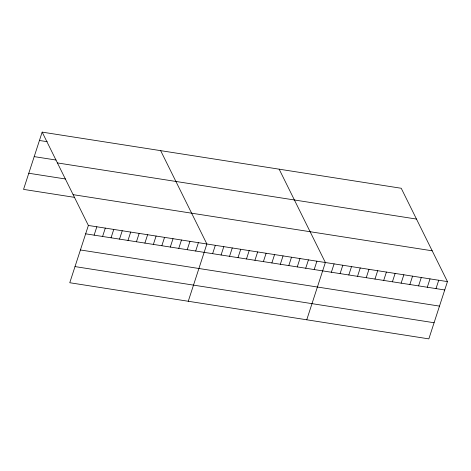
<?xml version="1.0" encoding="UTF-8"?>
<svg xmlns="http://www.w3.org/2000/svg" width="471" height="471" viewBox="0 0 471 471"><rect width="100%" height="100%" fill="white"/><g stroke="black" fill="none" stroke-linecap="round" stroke-linejoin="round"><path stroke-width="0.71" d="M42.16 132.121L88.377 225.462L69.767 282.735L428.84 338.879L447.45 281.611L401.233 188.265L42.16 132.121L23.55 189.389L74.336 197.331M94.123 235.147L96.838 226.786M102.584 236.471L105.304 228.111M111.05 237.796L113.764 229.436M119.516 239.115L122.23 230.755M127.977 240.44L130.697 232.079M136.443 241.764L139.157 233.404M144.903 243.089L147.623 234.729M153.369 244.414L156.084 236.053M161.836 245.732L164.55 237.372M170.296 247.057L173.016 238.697M178.762 248.382L181.476 240.022M187.222 249.707L189.943 241.346M195.689 251.025L198.403 242.665M188.259 301.263L206.869 243.99L160.652 150.649M212.615 253.675L215.335 245.314M221.082 254.999L223.796 246.639M229.542 256.324L232.262 247.964M238.008 257.643L240.722 249.283M246.474 258.968L249.188 250.607M254.935 260.292L257.655 251.932M263.401 261.617L266.115 253.257M271.867 262.942L274.581 254.581M280.327 264.26L283.047 255.9M288.794 265.585L291.508 257.225M297.254 266.91L299.974 258.55M305.72 268.235L308.434 259.874M314.186 269.559L316.901 261.199M306.756 319.791L325.367 262.518L279.15 169.177M331.366 272.244L334.086 263.884M340.091 273.61L342.806 265.25M348.811 274.97L351.525 266.61M357.53 276.336L360.244 267.975M366.25 277.696L368.964 269.335M374.969 279.062L377.689 270.701M383.688 280.428L386.408 272.067M392.414 281.788L395.128 273.427M401.133 283.153L403.847 274.793M409.852 284.513L412.567 276.153M418.572 285.879L421.286 277.519M427.291 287.245L430.011 278.885M436.011 288.605L438.731 280.245M39.44 140.482L47.2 141.694M34.195 156.619L56.061 160.04M57.409 162.925L416.488 219.068M28.796 173.251L65.469 178.986M73.123 194.658L432.201 250.808M88.377 225.462L447.45 281.611M85.657 233.822L444.736 289.971M80.411 249.966L439.49 306.109M75.013 266.592L434.085 322.741"/></g></svg>
